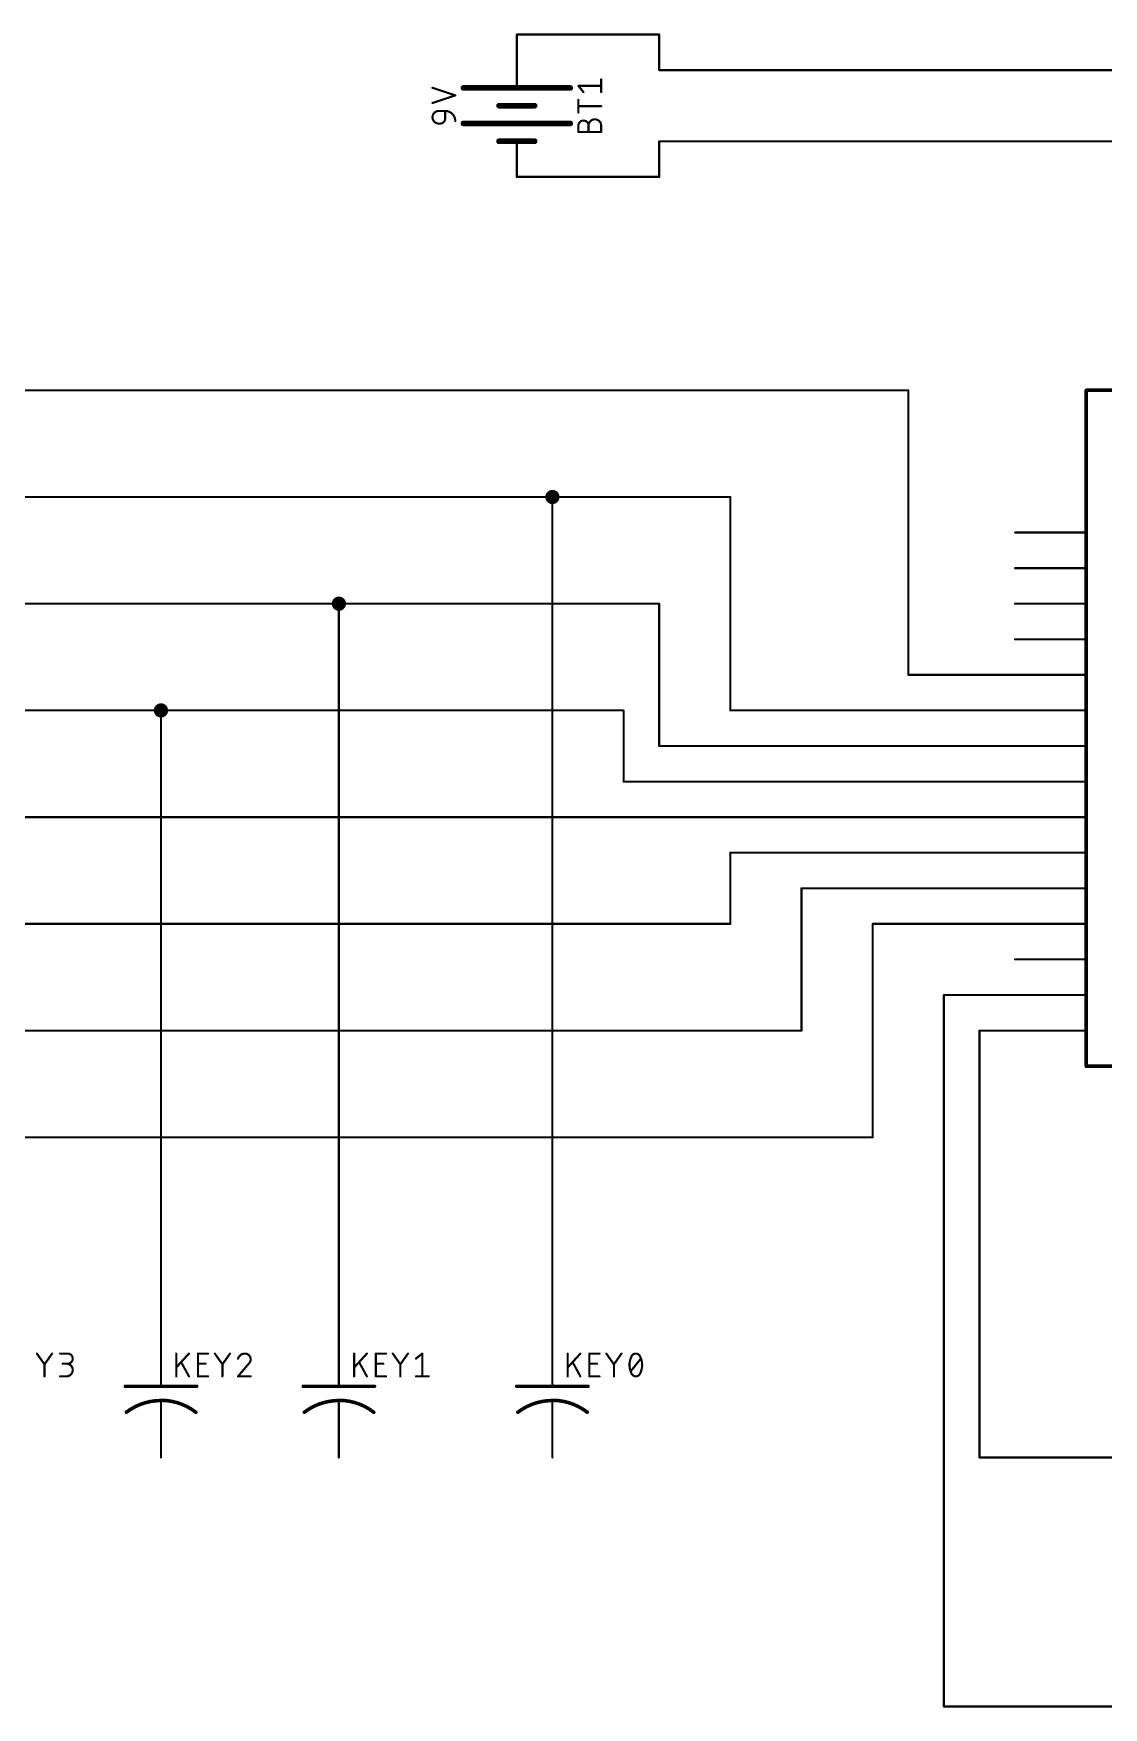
# Model space of a CAD drawing. Extents: x -51 to 244, y 79 to 198.
# Drawn here: x 26.5 to 102.8, y 78.7 to 198.2 of the extents above; entities that cross this region are included whole.
import ezdxf

# ---------------------------------------------------------------- set-up
doc = ezdxf.new("R2010")
doc.units = 0
for name, color, linetype in [('91', 122, 'CONTINUOUS'), ('94', 12, 'CONTINUOUS'), ('95', 251, 'CONTINUOUS'), ('96', 251, 'CONTINUOUS')]:
    doc.layers.add(name, color=color, linetype=linetype)

msp = doc.modelspace()

# ---------------------------------------------------------------- linework, layer by layer
at = {"layer": '91', "const_width": 0.1524}
for points in [[(60.96, 198.12), (71.12, 198.12)], [(71.12, 198.12), (71.12, 195.58)], [(71.12, 195.58), (137.16, 195.58)], [(71.12, 190.5), (142.24, 190.5)], [(71.12, 187.96), (71.12, 190.5)], [(60.96, 187.96), (71.12, 187.96)], [(88.9, 172.72), (-50.8, 172.72)], [(88.9, 152.4), (88.9, 172.72)], [(-35.56, 165.1), (63.5, 165.1)], [(63.5, 165.1), (76.2, 165.1)], [(63.5, 104.14), (63.5, 165.1)], [(76.2, 165.1), (76.2, 149.86)], [(-35.56, 157.48), (48.26, 157.48)], [(48.26, 157.48), (71.12, 157.48)], [(48.26, 104.14), (48.26, 157.48)], [(71.12, 157.48), (71.12, 147.32)], [(96.52, 152.4), (88.9, 152.4)], [(-35.56, 149.86), (35.56, 149.86)], [(35.56, 149.86), (68.58, 149.86)], [(35.56, 104.14), (35.56, 149.86)], [(68.58, 149.86), (68.58, 144.78)], [(76.2, 149.86), (96.52, 149.86)], [(71.12, 147.32), (96.52, 147.32)], [(68.58, 144.78), (96.52, 144.78)], [(22.86, 142.24), (96.52, 142.24)], [(76.2, 134.62), (76.2, 139.7)], [(76.2, 139.7), (96.52, 139.7)], [(81.28, 127), (81.28, 137.16)], [(81.28, 137.16), (96.52, 137.16)], [(10.16, 134.62), (76.2, 134.62)], [(86.36, 119.38), (86.36, 134.62)], [(86.36, 134.62), (96.52, 134.62)], [(96.52, 129.54), (91.44, 129.54)], [(91.44, 129.54), (91.44, 78.74)], [(-2.54, 127), (81.28, 127)], [(96.52, 127), (93.98, 127)], [(93.98, 127), (93.98, 96.52)], [(-15.24, 119.38), (86.36, 119.38)], [(93.98, 96.52), (180.34, 96.52)], [(91.44, 78.74), (175.26, 78.74)]]:
    msp.add_lwpolyline(points, dxfattribs=at)
at = {"layer": '91'}
for points, const_width in [([(60.96, 198.1581, 1), (60.96, 198.0819)], 0.0762), ([(71.1581, 198.12, 1), (71.0819, 198.12)], 0.0762), ([(71.12, 198.0819, 1), (71.12, 198.1581)], 0.0762), ([(71.12, 195.6181, 1), (71.12, 195.5419)], 0.0762), ([(71.0819, 195.58, 1), (71.1581, 195.58)], 0.0762), ([(71.12, 190.5381, 1), (71.12, 190.4619)], 0.0762), ([(71.1581, 190.5, 1), (71.0819, 190.5)], 0.0762), ([(60.96, 187.9981, 1), (60.96, 187.9219)], 0.0762), ([(71.0819, 187.96, 1), (71.1581, 187.96)], 0.0762), ([(71.12, 187.9219, 1), (71.12, 187.9981)], 0.0762), ([(88.9381, 172.72, 1), (88.8619, 172.72)], 0.0762), ([(88.9, 172.6819, 1), (88.9, 172.7581)], 0.0762), ([(63.5, 164.846, 1), (63.5, 165.354, 1), (63.5, 164.846)], 0.508), ([(63.5, 165.1381, 1), (63.5, 165.0619)], 0.0762), ([(63.5381, 165.1, 1), (63.4619, 165.1)], 0.0762), ([(63.5, 165.0619, 1), (63.5, 165.1381)], 0.0762), ([(76.2381, 165.1, 1), (76.1619, 165.1)], 0.0762), ([(76.2, 165.0619, 1), (76.2, 165.1381)], 0.0762), ([(48.26, 157.226, 1), (48.26, 157.734, 1), (48.26, 157.226)], 0.508), ([(48.26, 157.5181, 1), (48.26, 157.4419)], 0.0762), ([(48.2981, 157.48, 1), (48.2219, 157.48)], 0.0762), ([(48.26, 157.4419, 1), (48.26, 157.5181)], 0.0762), ([(71.1581, 157.48, 1), (71.0819, 157.48)], 0.0762), ([(71.12, 157.4419, 1), (71.12, 157.5181)], 0.0762), ([(88.9, 152.4381, 1), (88.9, 152.3619)], 0.0762), ([(88.8619, 152.4, 1), (88.9381, 152.4)], 0.0762), ([(96.52, 152.3619, 1), (96.52, 152.4381)], 0.0762), ([(35.56, 149.606, 1), (35.56, 150.114, 1), (35.56, 149.606)], 0.508), ([(35.56, 149.8981, 1), (35.56, 149.8219)], 0.0762), ([(35.5981, 149.86, 1), (35.5219, 149.86)], 0.0762), ([(35.56, 149.8219, 1), (35.56, 149.8981)], 0.0762), ([(68.6181, 149.86, 1), (68.5419, 149.86)], 0.0762), ([(68.58, 149.8219, 1), (68.58, 149.8981)], 0.0762), ([(76.2, 149.8981, 1), (76.2, 149.8219)], 0.0762), ([(76.1619, 149.86, 1), (76.2381, 149.86)], 0.0762), ([(96.52, 149.8219, 1), (96.52, 149.8981)], 0.0762), ([(71.12, 147.3581, 1), (71.12, 147.2819)], 0.0762), ([(71.0819, 147.32, 1), (71.1581, 147.32)], 0.0762), ([(96.52, 147.2819, 1), (96.52, 147.3581)], 0.0762), ([(68.58, 144.8181, 1), (68.58, 144.7419)], 0.0762), ([(68.5419, 144.78, 1), (68.6181, 144.78)], 0.0762), ([(96.52, 144.7419, 1), (96.52, 144.8181)], 0.0762), ([(96.52, 142.2019, 1), (96.52, 142.2781)], 0.0762), ([(76.2381, 139.7, 1), (76.1619, 139.7)], 0.0762), ([(76.2, 139.7381, 1), (76.2, 139.6619)], 0.0762), ([(96.52, 139.6619, 1), (96.52, 139.7381)], 0.0762), ([(81.3181, 137.16, 1), (81.2419, 137.16)], 0.0762), ([(81.28, 137.1981, 1), (81.28, 137.1219)], 0.0762), ([(96.52, 137.1219, 1), (96.52, 137.1981)], 0.0762), ([(76.1619, 134.62, 1), (76.2381, 134.62)], 0.0762), ([(76.2, 134.5819, 1), (76.2, 134.6581)], 0.0762), ([(86.3981, 134.62, 1), (86.3219, 134.62)], 0.0762), ([(86.36, 134.6581, 1), (86.36, 134.5819)], 0.0762), ([(96.52, 134.5819, 1), (96.52, 134.6581)], 0.0762), ([(91.44, 129.5781, 1), (91.44, 129.5019)], 0.0762), ([(91.4781, 129.54, 1), (91.4019, 129.54)], 0.0762), ([(96.52, 129.5019, 1), (96.52, 129.5781)], 0.0762), ([(81.2419, 127, 1), (81.3181, 127)], 0.0762), ([(81.28, 126.9619, 1), (81.28, 127.0381)], 0.0762), ([(93.98, 127.0381, 1), (93.98, 126.9619)], 0.0762), ([(94.0181, 127, 1), (93.9419, 127)], 0.0762), ([(96.52, 126.9619, 1), (96.52, 127.0381)], 0.0762), ([(86.3219, 119.38, 1), (86.3981, 119.38)], 0.0762), ([(86.36, 119.3419, 1), (86.36, 119.4181)], 0.0762), ([(35.5219, 104.14, 1), (35.5981, 104.14)], 0.0762), ([(48.2219, 104.14, 1), (48.2981, 104.14)], 0.0762), ([(63.4619, 104.14, 1), (63.5381, 104.14)], 0.0762), ([(93.98, 96.5581, 1), (93.98, 96.4819)], 0.0762), ([(93.9419, 96.52, 1), (94.0181, 96.52)], 0.0762), ([(91.44, 78.7781, 1), (91.44, 78.7019)], 0.0762), ([(91.4019, 78.74, 1), (91.4781, 78.74)], 0.0762)]:
    msp.add_lwpolyline(points, format="xyb", dxfattribs=dict(at, const_width=const_width))
at = {"layer": '94'}
for points, const_width in [([(60.96, 198.12), (60.96, 195.58)], 0.1524), ([(60.96, 195.58), (60.96, 194.564)], 0.1524), ([(64.77, 194.31), (57.15, 194.31)], 0.4064), ([(62.23, 193.04), (59.69, 193.04)], 0.4064), ([(64.77, 191.77), (57.15, 191.77)], 0.4064), ([(62.23, 190.5), (59.69, 190.5)], 0.4064), ([(60.96, 187.96), (60.96, 190.5)], 0.1524), ([(124.46, 172.72), (101.6, 172.72)], 0.254), ([(101.6, 172.72), (101.6, 124.46)], 0.254), ([(96.52, 162.56), (101.6, 162.56)], 0.1524), ([(96.52, 160.02), (101.6, 160.02)], 0.1524), ([(96.52, 157.48), (101.6, 157.48)], 0.1524), ([(96.52, 154.94), (101.6, 154.94)], 0.1524), ([(96.52, 152.4), (101.6, 152.4)], 0.1524), ([(96.52, 149.86), (101.6, 149.86)], 0.1524), ([(96.52, 147.32), (101.6, 147.32)], 0.1524), ([(96.52, 144.78), (101.6, 144.78)], 0.1524), ([(96.52, 142.24), (101.6, 142.24)], 0.1524), ([(96.52, 139.7), (101.6, 139.7)], 0.1524), ([(96.52, 137.16), (101.6, 137.16)], 0.1524), ([(96.52, 134.62), (101.6, 134.62)], 0.1524), ([(96.52, 132.08), (101.6, 132.08)], 0.1524), ([(96.52, 129.54), (101.6, 129.54)], 0.1524), ([(96.52, 127), (101.6, 127)], 0.1524), ([(101.6, 124.46), (124.46, 124.46)], 0.254), ([(35.56, 104.14), (35.56, 101.6)], 0.1524), ([(48.26, 104.14), (48.26, 101.6)], 0.1524), ([(63.5, 104.14), (63.5, 101.6)], 0.1524), ([(33.02, 101.6), (38.1, 101.6)], 0.254), ([(45.72, 101.6), (50.8, 101.6)], 0.254), ([(60.96, 101.6), (66.04, 101.6)], 0.254), ([(35.56, 100.584), (35.56, 99.06)], 0.1524), ([(48.26, 100.584), (48.26, 99.06)], 0.1524), ([(63.5, 100.584), (63.5, 99.06)], 0.1524), ([(35.56, 96.52), (35.56, 99.06)], 0.1524), ([(48.26, 96.52), (48.26, 99.06)], 0.1524), ([(63.5, 96.52), (63.5, 99.06)], 0.1524)]:
    msp.add_lwpolyline(points, dxfattribs=dict(at, const_width=const_width))
for points, const_width in [([(60.9981, 198.12, 1), (60.9219, 198.12)], 0.0762), ([(60.9981, 195.58, 1), (60.9219, 195.58)], 0.0762), ([(60.9219, 195.58, 1), (60.9981, 195.58)], 0.0762), ([(57.15, 194.4116, 1), (57.15, 194.2084)], 0.2032), ([(60.9219, 194.564, 1), (60.9981, 194.564)], 0.0762), ([(64.77, 194.2084, 1), (64.77, 194.4116)], 0.2032), ([(59.69, 193.1416, 1), (59.69, 192.9384)], 0.2032), ([(62.23, 192.9384, 1), (62.23, 193.1416)], 0.2032), ([(57.15, 191.8716, 1), (57.15, 191.6684)], 0.2032), ([(64.77, 191.6684, 1), (64.77, 191.8716)], 0.2032), ([(59.69, 190.6016, 1), (59.69, 190.3984)], 0.2032), ([(60.9981, 190.5, 1), (60.9219, 190.5)], 0.0762), ([(62.23, 190.3984, 1), (62.23, 190.6016)], 0.2032), ([(60.9219, 187.96, 1), (60.9981, 187.96)], 0.0762), ([(101.6, 172.7835, 1), (101.6, 172.6565)], 0.127), ([(101.6635, 172.72, 1), (101.5365, 172.72)], 0.127), ([(96.52, 162.5981, 1), (96.52, 162.5219)], 0.0762), ([(101.6, 162.5219, 1), (101.6, 162.5981)], 0.0762), ([(96.52, 160.0581, 1), (96.52, 159.9819)], 0.0762), ([(101.6, 159.9819, 1), (101.6, 160.0581)], 0.0762), ([(96.52, 157.5181, 1), (96.52, 157.4419)], 0.0762), ([(101.6, 157.4419, 1), (101.6, 157.5181)], 0.0762), ([(96.52, 154.9781, 1), (96.52, 154.9019)], 0.0762), ([(101.6, 154.9019, 1), (101.6, 154.9781)], 0.0762), ([(96.52, 152.4381, 1), (96.52, 152.3619)], 0.0762), ([(101.6, 152.3619, 1), (101.6, 152.4381)], 0.0762), ([(96.52, 149.8981, 1), (96.52, 149.8219)], 0.0762), ([(101.6, 149.8219, 1), (101.6, 149.8981)], 0.0762), ([(96.52, 147.3581, 1), (96.52, 147.2819)], 0.0762), ([(101.6, 147.2819, 1), (101.6, 147.3581)], 0.0762), ([(96.52, 144.8181, 1), (96.52, 144.7419)], 0.0762), ([(101.6, 144.7419, 1), (101.6, 144.8181)], 0.0762), ([(96.52, 142.2781, 1), (96.52, 142.2019)], 0.0762), ([(101.6, 142.2019, 1), (101.6, 142.2781)], 0.0762), ([(96.52, 139.7381, 1), (96.52, 139.6619)], 0.0762), ([(101.6, 139.6619, 1), (101.6, 139.7381)], 0.0762), ([(96.52, 137.1981, 1), (96.52, 137.1219)], 0.0762), ([(101.6, 137.1219, 1), (101.6, 137.1981)], 0.0762), ([(96.52, 134.6581, 1), (96.52, 134.5819)], 0.0762), ([(101.6, 134.5819, 1), (101.6, 134.6581)], 0.0762), ([(96.52, 132.1181, 1), (96.52, 132.0419)], 0.0762), ([(101.6, 132.0419, 1), (101.6, 132.1181)], 0.0762), ([(96.52, 129.5781, 1), (96.52, 129.5019)], 0.0762), ([(101.6, 129.5019, 1), (101.6, 129.5781)], 0.0762), ([(96.52, 127.0381, 1), (96.52, 126.9619)], 0.0762), ([(101.6, 126.9619, 1), (101.6, 127.0381)], 0.0762), ([(101.6, 124.5235, 1), (101.6, 124.3965)], 0.127), ([(101.5365, 124.46, 1), (101.6635, 124.46)], 0.127), ([(35.5981, 104.14, 1), (35.5219, 104.14)], 0.0762), ([(48.2981, 104.14, 1), (48.2219, 104.14)], 0.0762), ([(63.5381, 104.14, 1), (63.4619, 104.14)], 0.0762), ([(33.02, 101.6635, 1), (33.02, 101.5365)], 0.127), ([(35.5219, 101.6, 1), (35.5981, 101.6)], 0.0762), ([(38.1, 101.5365, 1), (38.1, 101.6635)], 0.127), ([(45.72, 101.6635, 1), (45.72, 101.5365)], 0.127), ([(48.2219, 101.6, 1), (48.2981, 101.6)], 0.0762), ([(50.8, 101.5365, 1), (50.8, 101.6635)], 0.127), ([(60.96, 101.6635, 1), (60.96, 101.5365)], 0.127), ([(63.4619, 101.6, 1), (63.5381, 101.6)], 0.0762), ([(66.04, 101.5365, 1), (66.04, 101.6635)], 0.127), ([(35.56, 100.5839, 0.1645), (33.0932, 99.7496)], 0.254), ([(38.0492, 99.7458, 0.1668), (35.56, 100.6)], 0.254), ([(35.56, 100.6635, 1), (35.56, 100.5365)], 0.127), ([(35.5981, 100.584, 1), (35.5219, 100.584)], 0.0762), ([(35.56, 100.5204, 1), (35.56, 100.6474)], 0.127), ([(48.26, 100.5839, 0.1645), (45.7932, 99.7496)], 0.254), ([(50.7492, 99.7458, 0.1668), (48.26, 100.6)], 0.254), ([(48.26, 100.6635, 1), (48.26, 100.5365)], 0.127), ([(48.2981, 100.584, 1), (48.2219, 100.584)], 0.0762), ([(48.26, 100.5204, 1), (48.26, 100.6474)], 0.127), ([(63.5, 100.5839, 0.1645), (61.0332, 99.7496)], 0.254), ([(65.9892, 99.7458, 0.1668), (63.5, 100.6)], 0.254), ([(63.5, 100.6635, 1), (63.5, 100.5365)], 0.127), ([(63.5381, 100.584, 1), (63.4619, 100.584)], 0.0762), ([(63.5, 100.5204, 1), (63.5, 100.6474)], 0.127), ([(33.0547, 99.8001, 1), (33.1317, 99.6991)], 0.127), ([(38.0102, 99.6957, 1), (38.0882, 99.7959)], 0.127), ([(45.7547, 99.8001, 1), (45.8317, 99.6991)], 0.127), ([(50.7102, 99.6957, 1), (50.7882, 99.7959)], 0.127), ([(60.9947, 99.8001, 1), (61.0717, 99.6991)], 0.127), ([(65.9502, 99.6957, 1), (66.0282, 99.7959)], 0.127), ([(35.5981, 99.06, 1), (35.5219, 99.06)], 0.0762), ([(35.5219, 99.06, 1), (35.5981, 99.06)], 0.0762), ([(48.2981, 99.06, 1), (48.2219, 99.06)], 0.0762), ([(48.2219, 99.06, 1), (48.2981, 99.06)], 0.0762), ([(63.5381, 99.06, 1), (63.4619, 99.06)], 0.0762), ([(63.4619, 99.06, 1), (63.5381, 99.06)], 0.0762), ([(35.5219, 96.52, 1), (35.5981, 96.52)], 0.0762), ([(48.2219, 96.52, 1), (48.2981, 96.52)], 0.0762), ([(63.4619, 96.52, 1), (63.5381, 96.52)], 0.0762)]:
    msp.add_lwpolyline(points, format="xyb", dxfattribs=dict(at, const_width=const_width))
at = {"layer": '95', "const_width": 0.1524}
for points in [[(66.9798, 194.0108), (66.9798, 194.9139)], [(65.7154, 194.0108), (65.3542, 194.4623)], [(65.3542, 194.4623), (66.9798, 194.4623)], [(65.3542, 192.5518), (65.3542, 193.455)], [(66.9798, 193.0034), (65.3542, 193.0034)], [(65.3542, 191.1661), (65.3542, 191.6177)], [(66.0767, 191.1661), (66.0767, 191.6177)], [(66.9798, 191.6177), (66.9798, 191.1661)], [(66.9798, 191.1661), (65.3542, 191.1661)], [(26.7065, 103.9368), (27.2484, 103.1692)], [(27.2484, 103.1692), (27.7903, 103.9368)], [(28.36, 103.9368), (28.9018, 103.9368)], [(36.6522, 102.3112), (36.6522, 103.9368)], [(37.5553, 103.9368), (36.6522, 102.9434)], [(38.1972, 102.3112), (38.1972, 103.9368)], [(38.1972, 103.9368), (38.9197, 103.9368)], [(39.4065, 103.9368), (39.9484, 103.1692)], [(39.9484, 103.1692), (40.4903, 103.9368)], [(49.3522, 102.3112), (49.3522, 103.9368)], [(50.2553, 103.9368), (49.3522, 102.9434)], [(50.8972, 102.3112), (50.8972, 103.9368)], [(50.8972, 103.9368), (51.6197, 103.9368)], [(52.1065, 103.9368), (52.6484, 103.1692)], [(52.6484, 103.1692), (53.1903, 103.9368)], [(53.76, 103.5756), (54.2115, 103.9368)], [(54.2115, 103.9368), (54.2115, 102.3112)], [(64.5922, 102.3112), (64.5922, 103.9368)], [(65.4953, 103.9368), (64.5922, 102.9434)], [(66.1372, 102.3112), (66.1372, 103.9368)], [(66.1372, 103.9368), (66.8597, 103.9368)], [(67.3465, 103.9368), (67.8884, 103.1692)], [(67.8884, 103.1692), (68.4303, 103.9368)], [(27.2484, 102.3112), (27.2484, 103.1692)], [(28.9018, 103.2143), (28.5406, 103.2143)], [(37.5553, 102.3112), (37.0134, 103.3046)], [(38.1972, 103.2143), (38.7391, 103.2143)], [(39.9484, 102.3112), (39.9484, 103.1692)], [(41.8276, 103.2143), (41.06, 102.3112)], [(50.2553, 102.3112), (49.7134, 103.3046)], [(50.8972, 103.2143), (51.4391, 103.2143)], [(52.6484, 102.3112), (52.6484, 103.1692)], [(65.4953, 102.3112), (64.9534, 103.3046)], [(66.1372, 103.2143), (66.6791, 103.2143)], [(67.8884, 102.3112), (67.8884, 103.1692)], [(69.0903, 102.6724), (69.8128, 103.5756)], [(28.36, 102.3112), (28.8115, 102.3112)], [(38.9197, 102.3112), (38.1972, 102.3112)], [(41.06, 102.3112), (41.9631, 102.3112)], [(51.6197, 102.3112), (50.8972, 102.3112)], [(53.76, 102.3112), (54.6631, 102.3112)], [(66.8597, 102.3112), (66.1372, 102.3112)]]:
    msp.add_lwpolyline(points, dxfattribs=at)
at = {"layer": '95'}
for points, const_width in [([(67.0179, 194.9139, 1), (66.9417, 194.9139)], 0.0762), ([(65.384, 194.4861, 1), (65.3244, 194.4385)], 0.0762), ([(65.3542, 194.5004, 1), (65.3542, 194.4242)], 0.0762), ([(65.6857, 193.987, 1), (65.7452, 194.0346)], 0.0762), ([(66.9417, 194.0108, 1), (67.0179, 194.0108)], 0.0762), ([(66.9798, 194.4242, 1), (66.9798, 194.5004)], 0.0762), ([(65.3923, 193.455, 1), (65.3161, 193.455)], 0.0762), ([(65.3542, 193.0415, 1), (65.3542, 192.9653)], 0.0762), ([(65.3161, 192.5518, 1), (65.3923, 192.5518)], 0.0762), ([(66.9798, 192.9653, 1), (66.9798, 193.0415)], 0.0762), ([(66.0767, 191.6177, 1), (65.3542, 191.6177)], 0.1524), ([(65.3923, 191.6177, 1), (65.3161, 191.6177)], 0.0762), ([(65.3161, 191.6177, 1), (65.3923, 191.6177)], 0.0762), ([(66.9798, 191.6177, 1), (66.0767, 191.6177)], 0.1524), ([(66.1148, 191.6177, 1), (66.0386, 191.6177)], 0.0762), ([(66.0386, 191.6177, 1), (66.1148, 191.6177)], 0.0762), ([(66.0386, 191.6177, 1), (66.1148, 191.6177)], 0.0762), ([(67.0179, 191.6177, 1), (66.9417, 191.6177)], 0.0762), ([(66.9417, 191.6177, 1), (67.0179, 191.6177)], 0.0762), ([(65.3542, 191.2042, 1), (65.3542, 191.128)], 0.0762), ([(65.3161, 191.1661, 1), (65.3923, 191.1661)], 0.0762), ([(66.0386, 191.1661, 1), (66.1148, 191.1661)], 0.0762), ([(66.9417, 191.1661, 1), (67.0179, 191.1661)], 0.0762), ([(66.9798, 191.128, 1), (66.9798, 191.2042)], 0.0762), ([(26.7376, 103.9588, 1), (26.6754, 103.9148)], 0.0762), ([(27.8214, 103.9148, 1), (27.7591, 103.9588)], 0.0762), ([(28.36, 103.9749, 1), (28.36, 103.8987)], 0.0762), ([(28.9018, 103.2143, 1), (28.9018, 103.9368)], 0.1524), ([(28.9018, 103.9749, 1), (28.9018, 103.8987)], 0.0762), ([(28.9018, 103.8987, 1), (28.9018, 103.9749)], 0.0762), ([(36.6903, 103.9368, 1), (36.6141, 103.9368)], 0.0762), ([(37.5835, 103.9112, 1), (37.5271, 103.9624)], 0.0762), ([(38.2353, 103.9368, 1), (38.1591, 103.9368)], 0.0762), ([(38.1972, 103.9749, 1), (38.1972, 103.8987)], 0.0762), ([(38.9197, 103.8987, 1), (38.9197, 103.9749)], 0.0762), ([(39.4376, 103.9588, 1), (39.3754, 103.9148)], 0.0762), ([(40.5214, 103.9148, 1), (40.4591, 103.9588)], 0.0762), ([(41.5567, 103.9368, 0.3252), (41.06, 103.5756)], 0.1524), ([(41.9631, 103.5304, 0.4142), (41.5567, 103.9368)], 0.1524), ([(41.5567, 103.9749, 1), (41.5567, 103.8987)], 0.0762), ([(41.5567, 103.8987, 1), (41.5567, 103.9749)], 0.0762), ([(49.3903, 103.9368, 1), (49.3141, 103.9368)], 0.0762), ([(50.2835, 103.9112, 1), (50.2271, 103.9624)], 0.0762), ([(50.9353, 103.9368, 1), (50.8591, 103.9368)], 0.0762), ([(50.8972, 103.9749, 1), (50.8972, 103.8987)], 0.0762), ([(51.6197, 103.8987, 1), (51.6197, 103.9749)], 0.0762), ([(52.1376, 103.9588, 1), (52.0754, 103.9148)], 0.0762), ([(53.2214, 103.9148, 1), (53.1591, 103.9588)], 0.0762), ([(54.2496, 103.9368, 1), (54.1734, 103.9368)], 0.0762), ([(54.2353, 103.907, 1), (54.1877, 103.9666)], 0.0762), ([(64.6303, 103.9368, 1), (64.5541, 103.9368)], 0.0762), ([(65.5235, 103.9112, 1), (65.4671, 103.9624)], 0.0762), ([(66.1753, 103.9368, 1), (66.0991, 103.9368)], 0.0762), ([(66.1372, 103.9749, 1), (66.1372, 103.8987)], 0.0762), ([(66.8597, 103.8987, 1), (66.8597, 103.9749)], 0.0762), ([(67.3776, 103.9588, 1), (67.3154, 103.9148)], 0.0762), ([(68.4614, 103.9148, 1), (68.3991, 103.9588)], 0.0762), ([(69.4515, 103.9368, 0.3205), (69.1354, 103.711)], 0.1524), ([(69.7676, 103.711, 0.3205), (69.4515, 103.9368)], 0.1524), ([(69.4515, 103.9749, 1), (69.4515, 103.8987)], 0.0762), ([(69.4515, 103.8987, 1), (69.4515, 103.9749)], 0.0762), ([(27.2865, 103.1692, 1), (27.2103, 103.1692)], 0.0762), ([(27.2173, 103.1911, 1), (27.2795, 103.1472)], 0.0762), ([(27.2173, 103.1472, 1), (27.2795, 103.1911)], 0.0762), ([(28.5406, 103.2524, 1), (28.5406, 103.1762)], 0.0762), ([(28.8115, 102.3112, 1), (28.8115, 103.2143)], 0.1524), ([(28.8115, 103.2524, 1), (28.8115, 103.1762)], 0.0762), ([(28.9018, 103.2524, 1), (28.9018, 103.1762)], 0.0762), ([(28.9018, 103.1762, 1), (28.9018, 103.2524)], 0.0762), ([(36.624, 102.969, 1), (36.6804, 102.9177)], 0.0762), ([(37.0469, 103.3229, 1), (36.98, 103.2864)], 0.0762), ([(38.1972, 103.2524, 1), (38.1972, 103.1762)], 0.0762), ([(38.7391, 103.1762, 1), (38.7391, 103.2524)], 0.0762), ([(39.9865, 103.1692, 1), (39.9103, 103.1692)], 0.0762), ([(39.9173, 103.1911, 1), (39.9795, 103.1472)], 0.0762), ([(39.9173, 103.1472, 1), (39.9795, 103.1911)], 0.0762), ([(41.0237, 103.5873, 1), (41.0962, 103.5638)], 0.0762), ([(41.8276, 103.2143, 0.2053), (41.9631, 103.5304)], 0.1524), ([(41.8013, 103.2419, 1), (41.8539, 103.1867)], 0.0762), ([(41.8566, 103.1896, 1), (41.7986, 103.239)], 0.0762), ([(42.0012, 103.5304, 1), (41.925, 103.5304)], 0.0762), ([(41.925, 103.5304, 1), (42.0012, 103.5304)], 0.0762), ([(49.324, 102.969, 1), (49.3804, 102.9177)], 0.0762), ([(49.7469, 103.3229, 1), (49.68, 103.2864)], 0.0762), ([(50.8972, 103.2524, 1), (50.8972, 103.1762)], 0.0762), ([(51.4391, 103.1762, 1), (51.4391, 103.2524)], 0.0762), ([(52.6865, 103.1692, 1), (52.6103, 103.1692)], 0.0762), ([(52.6173, 103.1911, 1), (52.6795, 103.1472)], 0.0762), ([(52.6173, 103.1472, 1), (52.6795, 103.1911)], 0.0762), ([(53.7362, 103.6053, 1), (53.7838, 103.5458)], 0.0762), ([(64.564, 102.969, 1), (64.6204, 102.9177)], 0.0762), ([(64.9869, 103.3229, 1), (64.92, 103.2864)], 0.0762), ([(66.1372, 103.2524, 1), (66.1372, 103.1762)], 0.0762), ([(66.6791, 103.1762, 1), (66.6791, 103.2524)], 0.0762), ([(67.9265, 103.1692, 1), (67.8503, 103.1692)], 0.0762), ([(67.8573, 103.1911, 1), (67.9195, 103.1472)], 0.0762), ([(67.8573, 103.1472, 1), (67.9195, 103.1911)], 0.0762), ([(69.1354, 103.711, 0.1139), (69, 103.124)], 0.1524), ([(69, 103.124, 0.1139), (69.1354, 102.537)], 0.1524), ([(69.0381, 103.124, 1), (68.9619, 103.124)], 0.0762), ([(68.9619, 103.124, 1), (69.0381, 103.124)], 0.0762), ([(69.0994, 103.7234, 1), (69.1715, 103.6987)], 0.0762), ([(69.1697, 103.6943, 1), (69.1012, 103.7277)], 0.0762), ([(69.8018, 103.7277, 1), (69.7333, 103.6943)], 0.0762), ([(69.9031, 103.124, 0.1139), (69.7676, 103.711)], 0.1524), ([(69.7676, 102.537, 0.1139), (69.9031, 103.124)], 0.1524), ([(69.7316, 103.6987, 1), (69.8036, 103.7234)], 0.0762), ([(69.8425, 103.5518, 1), (69.783, 103.5994)], 0.0762), ([(69.9412, 103.124, 1), (69.865, 103.124)], 0.0762), ([(69.865, 103.124, 1), (69.9412, 103.124)], 0.0762), ([(27.2103, 102.3112, 1), (27.2865, 102.3112)], 0.0762), ([(28.36, 102.3493, 1), (28.36, 102.2731)], 0.0762), ([(28.8115, 102.3493, 1), (28.8115, 102.2731)], 0.0762), ([(28.8115, 102.2731, 1), (28.8115, 102.3493)], 0.0762), ([(36.6141, 102.3112, 1), (36.6903, 102.3112)], 0.0762), ([(37.5219, 102.293, 1), (37.5888, 102.3294)], 0.0762), ([(38.1972, 102.3493, 1), (38.1972, 102.2731)], 0.0762), ([(38.1591, 102.3112, 1), (38.2353, 102.3112)], 0.0762), ([(38.9197, 102.2731, 1), (38.9197, 102.3493)], 0.0762), ([(39.9103, 102.3112, 1), (39.9865, 102.3112)], 0.0762), ([(41.0309, 102.3359, 1), (41.089, 102.2865)], 0.0762), ([(41.06, 102.3493, 1), (41.06, 102.2731)], 0.0762), ([(41.9631, 102.2731, 1), (41.9631, 102.3493)], 0.0762), ([(49.3141, 102.3112, 1), (49.3903, 102.3112)], 0.0762), ([(50.2219, 102.293, 1), (50.2888, 102.3294)], 0.0762), ([(50.8972, 102.3493, 1), (50.8972, 102.2731)], 0.0762), ([(50.8591, 102.3112, 1), (50.9353, 102.3112)], 0.0762), ([(51.6197, 102.2731, 1), (51.6197, 102.3493)], 0.0762), ([(52.6103, 102.3112, 1), (52.6865, 102.3112)], 0.0762), ([(53.76, 102.3493, 1), (53.76, 102.2731)], 0.0762), ([(54.1734, 102.3112, 1), (54.2496, 102.3112)], 0.0762), ([(54.6631, 102.2731, 1), (54.6631, 102.3493)], 0.0762), ([(64.5541, 102.3112, 1), (64.6303, 102.3112)], 0.0762), ([(65.4619, 102.293, 1), (65.5288, 102.3294)], 0.0762), ([(66.1372, 102.3493, 1), (66.1372, 102.2731)], 0.0762), ([(66.0991, 102.3112, 1), (66.1753, 102.3112)], 0.0762), ([(66.8597, 102.2731, 1), (66.8597, 102.3493)], 0.0762), ([(67.8503, 102.3112, 1), (67.9265, 102.3112)], 0.0762), ([(69.0605, 102.6962, 1), (69.12, 102.6486)], 0.0762), ([(69.1354, 102.537, 0.3205), (69.4515, 102.3112)], 0.1524), ([(69.1715, 102.5493, 1), (69.0994, 102.5246)], 0.0762), ([(69.1012, 102.5203, 1), (69.1697, 102.5537)], 0.0762), ([(69.4515, 102.3112, 0.3205), (69.7676, 102.537)], 0.1524), ([(69.4515, 102.3493, 1), (69.4515, 102.2731)], 0.0762), ([(69.4515, 102.2731, 1), (69.4515, 102.3493)], 0.0762), ([(69.7333, 102.5537, 1), (69.8018, 102.5203)], 0.0762), ([(69.8036, 102.5246, 1), (69.7316, 102.5493)], 0.0762)]:
    msp.add_lwpolyline(points, format="xyb", dxfattribs=dict(at, const_width=const_width))
at = {"layer": '96', "const_width": 0.1524}
for points in [[(56.5658, 193.7764), (54.9402, 194.3183)], [(54.9402, 193.2345), (56.5658, 193.7764)], [(55.3918, 192.6648), (55.8433, 192.6648)], [(55.8433, 192.6648), (55.8433, 192.123)], [(55.4821, 191.7617), (55.3918, 191.7617)]]:
    msp.add_lwpolyline(points, dxfattribs=at)
at = {"layer": '96'}
for points, const_width in [([(54.9522, 194.3544, 1), (54.9282, 194.2821)], 0.0762), ([(56.5778, 193.7403, 1), (56.5538, 193.8126)], 0.0762), ([(56.5538, 193.7403, 1), (56.5778, 193.8126)], 0.0762), ([(54.9282, 193.2707, 1), (54.9522, 193.1984)], 0.0762), ([(55.3918, 192.6648, 1), (55.3918, 191.7617)], 0.1524), ([(55.3918, 192.7029, 1), (55.3918, 192.6267)], 0.0762), ([(55.3918, 192.6267, 1), (55.3918, 192.7029)], 0.0762), ([(55.8814, 192.6648, 1), (55.8052, 192.6648)], 0.0762), ([(56.5658, 191.9424, 0.4142), (55.8433, 192.6648)], 0.1524), ([(55.8433, 192.7029, 1), (55.8433, 192.6267)], 0.0762), ([(55.8433, 192.6267, 1), (55.8433, 192.7029)], 0.0762), ([(55.3918, 191.7998, 1), (55.3918, 191.7236)], 0.0762), ([(55.3918, 191.7236, 1), (55.3918, 191.7998)], 0.0762), ([(55.4821, 191.7617, 0.4142), (55.8433, 192.123)], 0.1524), ([(55.4821, 191.7998, 1), (55.4821, 191.7236)], 0.0762), ([(55.4821, 191.7236, 1), (55.4821, 191.7998)], 0.0762), ([(55.8814, 192.123, 1), (55.8052, 192.123)], 0.0762), ([(55.8052, 192.123, 1), (55.8814, 192.123)], 0.0762), ([(56.5277, 191.9424, 1), (56.6039, 191.9424)], 0.0762)]:
    msp.add_lwpolyline(points, format="xyb", dxfattribs=dict(at, const_width=const_width))

doc.saveas('drawing.dxf')
